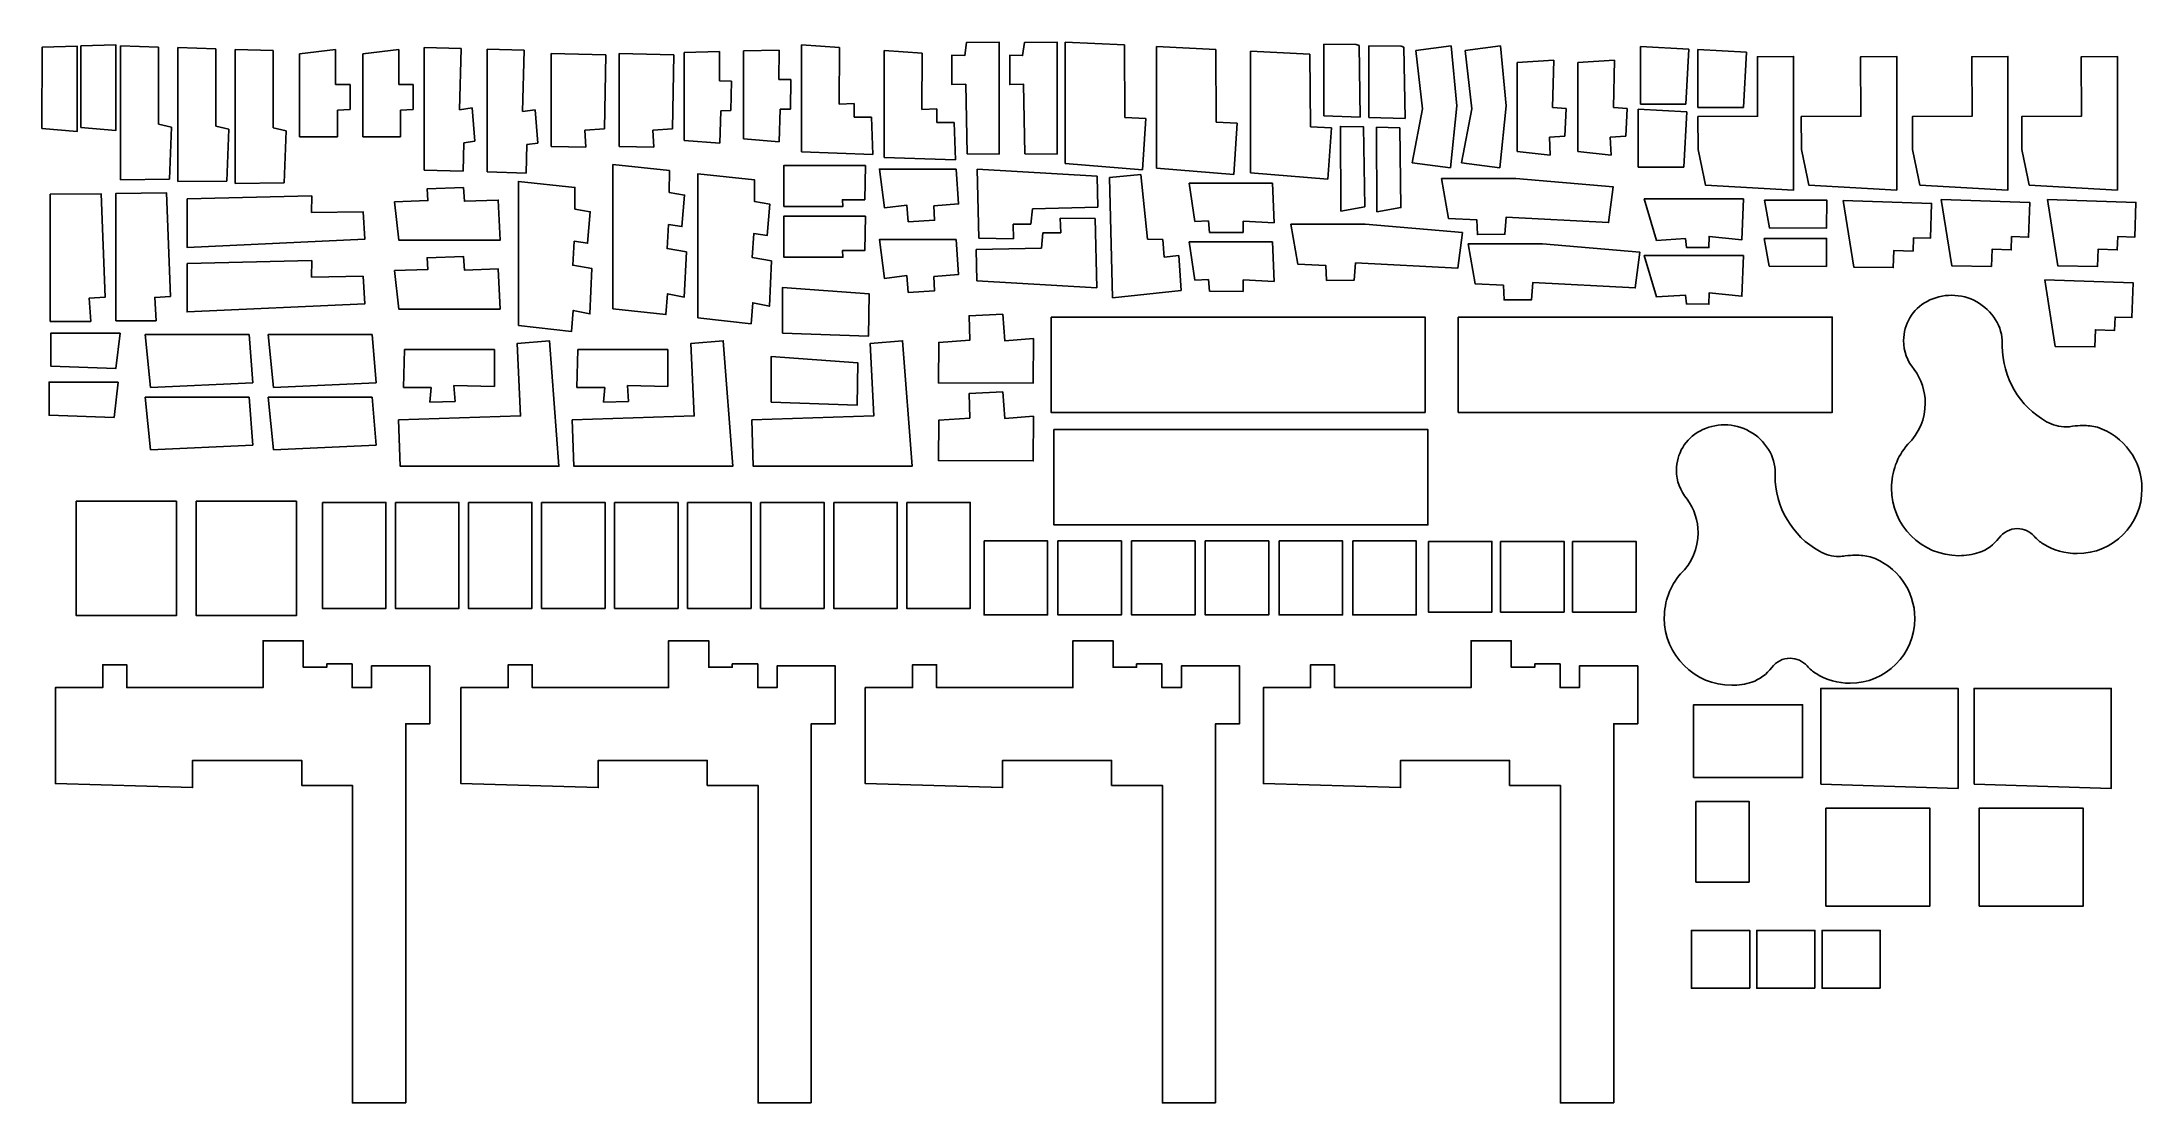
# Model space of a CAD drawing. Extents: x 3 to 598, y 96 to 396.
import ezdxf

# ---------------------------------------------------------------- set-up
doc = ezdxf.new("R2010")
doc.units = 0
doc.layers.add('Layer_1', color=7, linetype='CONTINUOUS')

msp = doc.modelspace()

# ---------------------------------------------------------------- linework, layer by layer
at = {"layer": 'Layer_1', "color": 1}
for points in [[(2.566588, 371.645198), (2.584198, 394.717563), (12.510123, 395.018064), (12.510123, 370.818797), (2.566588, 371.645198)], [(13.561525, 371.978099), (13.579225, 395.050434), (23.50504, 395.350934), (23.50504, 371.151697), (13.561525, 371.978099)], [(24.802842, 395.102274), (24.802842, 357.147476)], [(35.631058, 394.762603), (24.802842, 395.102274)], [(35.598158, 372.888), (35.631058, 394.762603)], [(41.049767, 394.592623), (41.049767, 356.637775)], [(51.878083, 394.252953), (41.049767, 394.592623)], [(51.845183, 372.378399), (51.878083, 394.252953)], [(57.296692, 394.082972), (57.296692, 356.128174)], [(68.125008, 393.743302), (57.296692, 394.082972)], [(68.092108, 371.868798), (68.125008, 393.743302)], [(85.800835, 394.070122), (75.582119, 392.80713)], [(85.800835, 384.155017), (85.800835, 394.070122)], [(103.688362, 394.070122), (93.469247, 392.80713)], [(103.688362, 384.155017), (103.688362, 394.070122)], [(121.385389, 394.322263), (110.901373, 394.609913)], [(110.901373, 394.609913), (110.901373, 359.85148)], [(120.908389, 376.956106), (121.385389, 394.322263)], [(139.227417, 393.832672), (128.744401, 394.120322)], [(128.744401, 394.120322), (128.744401, 359.361879)], [(138.751416, 376.466505), (139.227417, 393.832672)], [(146.843428, 392.942921), (146.843428, 366.56619)], [(162.410452, 392.56008), (146.843428, 392.942921)], [(166.132458, 392.942921), (166.132458, 366.56619)], [(181.699482, 392.56008), (166.132458, 392.942921)], [(194.633501, 393.489981), (184.536486, 393.253561)], [(184.536486, 393.253561), (184.536486, 368.313493)], [(194.551501, 385.185319), (194.633501, 393.489981)], [(211.484527, 393.884572), (201.388512, 393.648152)], [(201.388512, 393.648152), (201.388512, 368.708094)], [(211.403527, 385.579919), (211.484527, 393.884572)], [(217.856537, 395.334204), (217.868537, 365.014588)], [(228.593553, 394.620583), (217.856537, 395.334204)], [(228.545553, 378.569409), (228.593553, 394.620583)], [(241.278573, 393.777462), (241.290573, 363.457886)], [(252.014589, 393.063841), (241.278573, 393.777462)], [(251.966589, 377.012606), (252.014589, 393.063841)], [(273.900622, 364.395387), (264.759608, 364.509787), (264.380608, 384.211217), (260.460602, 384.128117), (260.476602, 392.45667), (264.092607, 392.3208), (264.594608, 396.022125), (273.900622, 396.134716), (273.900622, 364.395387)], [(290.325648, 364.395387), (281.185634, 364.509787), (280.806633, 384.211217), (276.885627, 384.128117), (276.902627, 392.45667), (280.518633, 392.3208), (281.019633, 396.022125), (290.325648, 396.134716), (290.325648, 364.395387)], [(292.579651, 396.178236), (292.579651, 361.733583)], [(309.370677, 395.337604), (292.579651, 396.178236)], [(309.501677, 374.805403), (309.370677, 395.337604)], [(318.44269, 394.883404), (318.44269, 360.438681)], [(335.233716, 394.042772), (318.44269, 394.883404)], [(335.364716, 373.510601), (335.233716, 394.042772)], [(345.144731, 393.546602), (345.144731, 359.101879)], [(361.934757, 392.70596), (345.144731, 393.546602)], [(365.934763, 395.562955), (365.934763, 375.272804)], [(375.096777, 395.487965), (365.934763, 395.562955)], [(375.884778, 395.200374), (375.096777, 395.487965)], [(376.220779, 374.912703), (375.884778, 395.200374)], [(378.638782, 395.118154), (378.638782, 374.828003)], [(387.800796, 395.043154), (378.638782, 395.118154)], [(388.588798, 394.755573), (387.800796, 395.043154)], [(388.924798, 374.467902), (388.588798, 394.755573)], [(402.005818, 395.130614), (391.922803, 393.777452)], [(391.922803, 393.777452), (393.882806, 377.290307)], [(403.621821, 378.105108), (402.005818, 395.130614)], [(415.99184, 395.130614), (405.908824, 393.777452)], [(405.908824, 393.777452), (407.868827, 377.290307)], [(417.607842, 378.105108), (415.99184, 395.130614)], [(455.6159, 394.947224), (455.6159, 378.566909)], [(469.383921, 394.181783), (455.6159, 394.947224)], [(468.51492, 378.566909), (469.383921, 394.181783)], [(471.908925, 394.041352), (471.908925, 377.661007)], [(485.676946, 393.275911), (471.908925, 394.041352)], [(484.808945, 377.661007), (485.676946, 393.275911)], [(75.582119, 392.80713), (75.582119, 369.281694)], [(93.469247, 392.80713), (93.469247, 369.281694)], [(161.964451, 371.536898), (162.410452, 392.56008)], [(181.253481, 371.536898), (181.699482, 392.56008)], [(362.065757, 372.173799), (361.934757, 392.70596)], [(431.055863, 391.061858), (420.662847, 390.360527)], [(420.662847, 390.360527), (420.662847, 365.191888)], [(430.705862, 377.591707), (431.055863, 391.061858)], [(448.311889, 391.061858), (437.917873, 390.360527)], [(437.917873, 390.360527), (437.917873, 365.191888)], [(447.960888, 377.591707), (448.311889, 391.061858)], [(473.667928, 357.473076), (471.982925, 365.692989), (471.937925, 375.043703), (488.848951, 375.125603), (488.767951, 392.023899), (499.013966, 392.073529), (499.013966, 354.235171), (474.046928, 355.623874), (473.667928, 357.473076)], [(502.940972, 357.473076), (501.25497, 365.692989), (501.20997, 375.043703), (518.121996, 375.125603), (518.039995, 392.023899), (528.287011, 392.073529), (528.287011, 354.235171), (503.319973, 355.623874), (502.940972, 357.473076)], [(534.45002, 357.473076), (532.764018, 365.692989), (532.719018, 375.043703), (549.631044, 375.125603), (549.549044, 392.023899), (559.796059, 392.073529), (559.796059, 354.235171), (534.829021, 355.623874), (534.45002, 357.473076)], [(565.459068, 357.473076), (563.774065, 365.692989), (563.728065, 375.043703), (580.640091, 375.125603), (580.558091, 392.023899), (590.805107, 392.073529), (590.805107, 354.235171), (565.838068, 355.623874), (565.459068, 357.473076)], [(89.868541, 384.155017), (85.800835, 384.155017)], [(89.868541, 377.036406), (89.868541, 384.155017)], [(107.755369, 384.155017), (103.688362, 384.155017)], [(107.755369, 377.036406), (107.755369, 384.155017)], [(198.006506, 385.123319), (194.551501, 385.185319)], [(197.828506, 376.755206), (198.006506, 385.123319)], [(214.858532, 385.517919), (211.403527, 385.579919)], [(214.679532, 377.149707), (214.858532, 385.517919)], [(86.309236, 376.909306), (89.868541, 377.036406)], [(86.309236, 369.281694), (86.309236, 376.909306)], [(104.196363, 376.909306), (107.755369, 377.036406)], [(104.196363, 369.281694), (104.196363, 376.909306)], [(124.526394, 377.492707), (120.908389, 376.956106)], [(125.220395, 368.042193), (124.526394, 377.492707)], [(142.368421, 377.003106), (138.751416, 376.466505)], [(143.063423, 367.552592), (142.368421, 377.003106)], [(194.695501, 367.481492), (194.974502, 376.723106)], [(194.974502, 376.723106), (197.828506, 376.755206)], [(211.546527, 367.876092), (211.825528, 377.117706)], [(211.825528, 377.117706), (214.679532, 377.149707)], [(232.73356, 378.789409), (228.545553, 378.569409)], [(232.76856, 374.927703), (232.73356, 378.789409)], [(256.154595, 377.232707), (251.966589, 377.012606)], [(256.189595, 373.371001), (256.154595, 377.232707)], [(365.934763, 375.272804), (376.220779, 374.912703)], [(393.882806, 377.290307), (390.934801, 361.975483)], [(401.746818, 360.508481), (403.621821, 378.105108)], [(407.868827, 377.290307), (404.919823, 361.975483)], [(415.732839, 360.508481), (417.607842, 378.105108)], [(434.567868, 377.308307), (430.705862, 377.591707)], [(434.226867, 369.479595), (434.567868, 377.308307)], [(451.822894, 377.308307), (447.960888, 377.591707)], [(451.481894, 369.479595), (451.822894, 377.308307)], [(455.011899, 377.143606), (455.011899, 360.763281)], [(468.77892, 376.378205), (455.011899, 377.143606)], [(455.6159, 378.566909), (468.51492, 378.566909)], [(467.910919, 360.763281), (468.77892, 376.378205)], [(471.908925, 377.661007), (484.808945, 377.661007)], [(39.262464, 372.012399), (35.598158, 372.888)], [(38.693563, 357.301876), (39.262464, 372.012399)], [(55.509489, 371.502798), (51.845183, 372.378399)], [(54.940588, 356.792175), (55.509489, 371.502798)], [(71.756414, 370.993097), (68.092108, 371.868798)], [(71.187513, 356.282575), (71.756414, 370.993097)], [(75.582119, 369.281694), (86.309236, 369.281694)], [(93.469247, 369.281694), (104.196363, 369.281694)], [(156.455443, 371.229197), (161.964451, 371.536898)], [(156.726443, 366.38159), (156.455443, 371.229197)], [(175.744472, 371.229197), (181.253481, 371.536898)], [(176.015473, 366.38159), (175.744472, 371.229197)], [(237.653567, 374.913103), (232.76856, 374.927703)], [(238.040568, 364.350587), (237.653567, 374.913103)], [(261.074603, 373.356301), (256.189595, 373.371001)], [(261.461603, 362.793885), (261.074603, 373.356301)], [(315.463686, 374.487202), (309.501677, 374.805403)], [(314.492684, 359.96958), (315.463686, 374.487202)], [(341.325725, 373.1923), (335.364716, 373.510601)], [(340.355724, 358.674778), (341.325725, 373.1923)], [(368.027766, 371.855498), (362.065757, 372.173799)], [(367.056765, 357.337976), (368.027766, 371.855498)], [(370.66877, 348.276762), (370.61177, 372.260699), (377.17178, 372.101499), (377.494781, 349.494864), (370.66877, 348.276762)], [(378.638782, 374.828003), (388.924798, 374.467902)], [(380.888786, 348.028662), (380.832786, 372.012699), (387.391796, 371.853398), (387.715796, 349.246764), (380.888786, 348.028662)], [(429.822861, 369.189294), (434.226867, 369.479595)], [(430.075861, 364.113787), (429.822861, 369.189294)], [(447.077887, 369.189294), (451.481894, 369.479595)], [(447.330887, 364.113787), (447.077887, 369.189294)], [(121.91439, 359.54928), (122.135391, 367.596992)], [(122.135391, 367.596992), (125.220395, 368.042193)], [(139.757417, 359.059679), (139.978418, 367.107391)], [(139.978418, 367.107391), (143.063423, 367.552592)], [(146.843428, 366.56619), (156.726443, 366.38159)], [(166.132458, 366.56619), (176.015473, 366.38159)], [(184.536486, 368.313493), (194.695501, 367.481492)], [(201.388512, 368.708094), (211.546527, 367.876092)], [(217.868537, 365.014588), (238.040568, 364.350587)], [(241.290573, 363.457886), (261.461603, 362.793885)], [(420.662847, 365.191888), (430.075861, 364.113787)], [(437.917873, 365.191888), (447.330887, 364.113787)], [(24.802842, 357.147476), (38.693563, 357.301876)], [(110.901373, 359.85148), (121.91439, 359.54928)], [(128.744401, 359.361879), (139.757417, 359.059679)], [(164.372455, 320.59602), (164.372455, 361.447683), (180.38048, 359.73828), (180.36948, 353.58047), (184.715486, 352.825069), (183.957485, 343.897256), (180.188479, 344.460457), (179.749479, 337.662346), (185.199487, 336.714945), (184.620486, 323.891025), (179.896479, 324.864027), (179.412478, 318.926818), (164.372455, 320.59602)], [(188.487492, 318.020816), (188.487492, 358.872579), (204.496516, 357.163076), (204.485516, 351.005367), (208.831523, 350.249865), (208.073522, 341.322052), (204.304516, 341.885253), (203.865515, 335.087142), (209.315524, 334.139741), (208.736523, 321.315921), (204.012516, 322.288823), (203.527515, 316.351714), (188.487492, 318.020816)], [(235.988565, 361.225382), (235.762564, 351.466567), (229.440555, 351.480367), (229.592555, 349.591564), (212.842529, 349.591564), (212.842529, 361.225382), (235.988565, 361.225382)], [(261.708604, 360.183381), (262.369605, 350.319166), (255.352594, 349.720065), (255.552594, 345.691258), (248.110583, 345.238158), (247.679582, 349.979665), (241.384573, 349.151764), (239.934571, 360.183381), (261.708604, 360.183381)], [(267.606613, 360.142281), (268.076614, 340.552051)], [(301.611665, 358.193478), (267.606613, 360.142281)], [(292.579651, 361.733583), (314.492684, 359.96958)], [(301.788665, 349.338464), (301.611665, 358.193478)], [(313.985684, 358.681978), (305.17367, 357.786877)], [(305.17367, 357.786877), (305.991671, 323.735625)], [(315.892687, 340.27035), (313.985684, 358.681978)], [(318.44269, 360.438681), (340.355724, 358.674778)], [(345.144731, 359.101879), (367.056765, 357.337976)], [(390.934801, 361.975483), (401.746818, 360.508481)], [(399.261814, 357.507276), (420.349846, 357.507276), (447.883888, 355.165573), (446.579886, 345.030957), (417.616842, 346.57376), (417.221841, 341.693752), (409.400829, 341.620152), (409.211829, 345.803159), (401.208817, 346.209359), (399.261814, 357.507276)], [(404.919823, 361.975483), (415.732839, 360.508481)], [(455.011899, 360.763281), (467.910919, 360.763281)], [(4.918921, 316.995515), (4.918921, 353.02977), (19.320333, 353.19057), (20.429435, 323.878025), (15.964128, 323.607925), (16.364129, 316.995515), (4.918921, 316.995515)], [(23.45904, 317.202615), (23.45904, 353.23677), (37.860462, 353.39767), (38.969664, 324.085025), (34.504357, 323.815025), (34.904257, 317.202615), (23.45904, 317.202615)], [(41.049767, 356.637775), (54.940588, 356.792175)], [(43.698871, 351.724368), (79.002325, 352.561669), (78.957225, 347.884462), (93.573247, 348.105562), (94.083448, 340.31535), (43.698871, 338.000747), (43.698871, 351.724368)], [(57.296692, 356.128174), (71.187513, 356.282575)], [(102.505361, 350.920866), (111.967375, 351.266967), (111.696375, 354.555172), (122.02639, 354.933073), (122.318391, 351.046067), (131.900405, 351.396667), (132.406406, 340.02095), (103.716362, 340.02095), (102.505361, 350.920866)], [(137.614414, 315.844613), (137.614414, 356.696375), (153.623439, 354.986873), (153.612439, 348.829063), (157.957445, 348.073662), (157.199444, 339.145848), (153.431438, 339.709049), (152.991438, 332.910939), (158.441446, 331.963537), (157.862445, 319.139618), (153.139438, 320.112619), (152.654437, 314.17541), (137.614414, 315.844613)], [(327.682705, 356.214375), (329.285707, 345.339458)], [(351.294741, 356.214375), (327.682705, 356.214375)], [(351.813741, 344.986057), (351.294741, 356.214375)], [(484.810945, 351.711468), (484.377944, 340.13775), (475.08393, 341.094851), (475.05093, 337.909447), (468.68092, 337.974347), (468.36592, 340.47695), (460.195907, 339.96945), (456.724902, 351.711468), (484.810945, 351.711468)], [(490.793954, 351.382867), (508.430981, 351.382867), (508.392981, 343.443155), (492.173956, 343.521255), (490.793954, 351.382867)], [(513.079988, 351.280967), (538.156026, 350.433466), (537.823026, 340.564951), (533.028018, 340.727051), (532.901018, 336.960145), (527.46801, 337.143745), (527.30301, 332.280638), (516.076992, 332.425138), (513.079988, 351.280967)], [(540.89703, 351.580467), (565.973069, 350.732966), (565.639068, 340.864551), (560.845061, 341.026551), (560.717061, 337.259646), (555.284052, 337.443246), (555.119052, 332.580238), (543.893035, 332.724639), (540.89703, 351.580467)], [(570.976076, 351.580467), (596.052115, 350.732966), (595.718114, 340.864551), (590.924107, 341.026551), (590.796107, 337.259646), (585.363098, 337.443246), (585.198098, 332.580238), (573.972081, 332.724639), (570.976076, 351.580467)], [(235.988565, 346.84616), (235.762564, 337.087345), (229.440555, 337.101145), (229.592555, 335.212342), (212.842529, 335.212342), (212.842529, 346.84616), (235.988565, 346.84616)], [(282.850636, 344.606257), (283.282637, 348.931763)], [(283.282637, 348.931763), (301.788665, 349.338464)], [(291.174649, 346.265959), (291.301649, 342.124753)], [(301.050664, 346.147459), (291.174649, 346.265959)], [(301.521665, 326.557229), (301.050664, 346.147459)], [(329.285707, 345.339458), (333.172713, 345.528058)], [(333.172713, 345.528058), (333.450713, 342.221353)], [(342.983728, 345.434658), (351.813741, 344.986057)], [(342.992728, 342.175853), (342.983728, 345.434658)], [(261.708604, 340.17745), (262.369605, 330.313235), (255.352594, 329.714134), (255.552594, 325.685328), (248.110583, 325.232227), (247.679582, 329.973734), (241.384573, 329.145933), (239.934571, 340.17745), (261.708604, 340.17745)], [(268.076614, 340.552051), (277.953629, 340.43355)], [(277.826628, 344.574757), (282.850636, 344.606257)], [(277.953629, 340.43355), (277.826628, 344.574757)], [(286.276641, 342.093253), (285.844641, 337.767746)], [(291.301649, 342.124753), (286.276641, 342.093253)], [(320.239693, 340.19125), (315.892687, 340.27035)], [(320.678694, 335.185542), (320.239693, 340.19125)], [(327.682705, 339.542749), (329.285707, 328.667832)], [(351.294741, 339.542749), (327.682705, 339.542749)], [(333.450713, 342.221353), (342.992728, 342.175853)], [(351.813741, 328.314432), (351.294741, 339.542749)], [(356.540749, 344.533657), (377.628781, 344.533657), (405.162823, 342.191953), (403.858821, 332.057438), (374.895777, 333.60014), (374.500776, 328.720133), (366.679764, 328.646532), (366.491764, 332.829539), (358.487752, 333.235739), (356.540749, 344.533657)], [(490.741954, 340.531451), (508.378981, 340.531451), (508.340981, 332.591738), (492.121956, 332.669739), (490.741954, 340.531451)], [(43.698871, 333.41904), (79.002325, 334.256341), (78.957225, 329.579034), (93.573247, 329.800134), (94.083448, 322.010022), (43.698871, 319.695319), (43.698871, 333.41904)], [(102.505361, 331.415137), (111.967375, 331.761237), (111.696375, 335.049442), (122.02639, 335.427343), (122.318391, 331.540337), (131.900405, 331.890937), (132.406406, 320.51522), (103.716362, 320.51522), (102.505361, 331.415137)], [(285.844641, 337.767746), (267.339612, 337.361046)], [(267.339612, 337.361046), (267.516613, 328.506032)], [(324.7957, 335.648543), (320.678694, 335.185542)], [(325.479701, 325.795228), (324.7957, 335.648543)], [(406.818826, 338.974448), (427.906858, 338.974448), (455.4409, 336.632845), (454.136898, 326.498229), (425.173854, 328.040931), (424.778853, 323.160924), (416.957841, 323.087324), (416.769841, 327.27033), (408.765828, 327.676631), (406.818826, 338.974448)], [(484.810945, 335.697543), (484.377944, 324.123825), (475.08393, 325.080927), (475.05093, 321.895522), (468.68092, 321.960422), (468.36592, 324.463026), (460.195907, 323.955525), (456.724902, 335.697543), (484.810945, 335.697543)], [(267.516613, 328.506032), (301.521665, 326.557229)], [(329.285707, 328.667832), (333.172713, 328.856433)], [(333.172713, 328.856433), (333.450713, 325.549828)], [(342.983728, 328.763133), (351.813741, 328.314432)], [(342.992728, 325.504228), (342.983728, 328.763133)], [(570.206075, 328.800433), (595.282113, 327.952931), (594.948113, 318.084516), (590.154106, 318.246617), (590.026105, 314.479611), (584.593097, 314.663311), (584.429097, 309.800204), (573.20208, 309.944604), (570.206075, 328.800433)], [(212.469529, 313.652609), (212.469529, 326.638429), (236.976566, 324.862227), (236.832566, 312.872508), (212.469529, 313.652609)], [(305.991671, 323.735625), (325.479701, 325.795228)], [(333.450713, 325.549828), (342.992728, 325.504228)], [(283.571637, 312.203407), (283.530637, 299.525488), (256.666596, 299.596488), (256.726596, 311.044806), (265.51461, 311.677806), (265.329609, 318.609417), (274.893624, 319.051818), (275.507625, 311.493106), (283.571637, 312.203407)], [(288.591645, 318.215516), (288.591645, 291.215475), (394.591807, 291.215475), (394.591807, 318.215516), (288.591645, 318.215516)], [(403.989821, 318.215516), (403.989821, 291.215475), (509.989983, 291.215475), (509.989983, 318.215516), (403.989821, 318.215516)], [(24.695842, 313.70521), (23.51464, 303.709094), (5.089852, 304.295595), (5.089852, 313.70521), (24.695842, 313.70521)], [(61.252598, 313.302109), (31.809553, 313.302109)], [(31.809553, 313.302109), (33.311055, 298.311486)], [(62.368499, 299.620488), (61.252598, 313.302109)], [(96.158751, 313.302109), (66.715606, 313.302109)], [(66.715606, 313.302109), (68.217208, 298.311486)], [(97.274653, 299.620488), (96.158751, 313.302109)], [(103.643362, 289.140472), (138.215415, 290.242474), (137.215414, 310.719205), (146.403428, 311.537406), (149.100432, 275.965452), (104.088363, 275.965452), (103.643362, 289.140472)], [(152.880438, 289.140472), (187.45249, 290.242474), (186.452489, 310.719205), (195.640503, 311.537406), (198.337507, 275.965452), (153.325438, 275.965452), (152.880438, 289.140472)], [(203.729515, 289.140472), (238.301568, 290.242474), (237.300567, 310.719205), (246.488581, 311.537406), (249.186585, 275.965452), (204.173516, 275.965452), (203.729515, 289.140472)], [(105.274365, 309.011702), (105.001364, 298.248486)], [(130.819404, 309.011702), (105.274365, 309.011702)], [(130.819404, 298.530486), (130.819404, 309.011702)], [(154.45544, 309.011702), (154.18244, 298.248486)], [(180.000479, 309.011702), (154.45544, 309.011702)], [(180.000479, 298.530486), (180.000479, 309.011702)], [(209.279524, 294.08448), (209.279524, 307.070199), (233.786561, 305.293997), (233.642561, 293.304478), (209.279524, 294.08448)], [(24.199741, 299.815488), (23.018639, 289.819473), (4.593831, 290.406474), (4.593831, 299.815488), (24.199741, 299.815488)], [(33.311055, 298.311486), (62.368499, 299.620488)], [(68.217208, 298.311486), (97.274653, 299.620488)], [(105.001364, 298.248486), (112.918376, 298.277486)], [(112.918376, 298.277486), (112.511376, 294.14748)], [(119.298386, 298.845487), (130.819404, 298.530486)], [(119.649387, 294.35748), (119.298386, 298.845487)], [(154.18244, 298.248486), (162.099452, 298.277486)], [(162.099452, 298.277486), (161.692451, 294.14748)], [(168.479461, 298.845487), (180.000479, 298.530486)], [(168.830462, 294.35748), (168.479461, 298.845487)], [(61.252598, 295.588482), (31.809553, 295.588482)], [(31.809553, 295.588482), (33.311055, 280.598459)], [(62.368499, 281.907461), (61.252598, 295.588482)], [(96.158751, 295.588482), (66.715606, 295.588482)], [(66.715606, 295.588482), (68.217208, 280.598459)], [(97.274653, 281.907461), (96.158751, 295.588482)], [(112.511376, 294.14748), (119.649387, 294.35748)], [(161.692451, 294.14748), (168.830462, 294.35748)], [(283.571637, 290.164474), (283.530637, 277.487454), (256.666596, 277.557454), (256.726596, 289.006472), (265.51461, 289.639473), (265.329609, 296.570483), (274.893624, 297.013484), (275.507625, 289.454473), (283.571637, 290.164474)], [(289.389646, 286.344468), (289.389646, 259.344427), (395.389808, 259.344427), (395.389808, 286.344468), (289.389646, 286.344468)], [(33.311055, 280.598459), (62.368499, 281.907461)], [(68.217208, 280.598459), (97.274653, 281.907461)], [(12.274123, 266.064437), (40.674166, 266.064437), (40.674166, 233.664387), (12.274123, 233.664387), (12.274123, 266.064437)], [(46.291775, 266.064437), (74.691818, 266.064437), (74.691818, 233.664387), (46.291775, 233.664387), (46.291775, 266.064437)], [(82.026629, 265.709436), (100.026657, 265.709436), (100.026657, 235.70939), (82.026629, 235.70939), (82.026629, 265.709436)], [(102.732361, 265.709436), (120.732388, 265.709436), (120.732388, 235.70939), (102.732361, 235.70939), (102.732361, 265.709436)], [(123.438393, 265.709436), (141.43842, 265.709436), (141.43842, 235.70939), (123.438393, 235.70939), (123.438393, 265.709436)], [(144.145424, 265.709436), (162.145452, 265.709436), (162.145452, 235.70939), (144.145424, 235.70939), (144.145424, 265.709436)], [(164.851456, 265.709436), (182.851483, 265.709436), (182.851483, 235.70939), (164.851456, 235.70939), (164.851456, 265.709436)], [(185.557487, 265.709436), (203.557515, 265.709436), (203.557515, 235.70939), (185.557487, 235.70939), (185.557487, 265.709436)], [(206.263519, 265.709436), (224.263547, 265.709436), (224.263547, 235.70939), (206.263519, 235.70939), (206.263519, 265.709436)], [(226.969551, 265.709436), (244.969578, 265.709436), (244.969578, 235.70939), (226.969551, 235.70939), (226.969551, 265.709436)], [(247.675582, 265.709436), (265.67561, 265.709436), (265.67561, 235.70939), (247.675582, 235.70939), (247.675582, 265.709436)], [(269.608616, 254.83342), (287.608643, 254.83342), (287.608643, 233.833388), (269.608616, 233.833388), (269.608616, 254.83342)], [(290.503648, 254.83342), (308.503675, 254.83342), (308.503675, 233.833388), (290.503648, 233.833388), (290.503648, 254.83342)], [(311.39868, 254.83342), (329.398707, 254.83342), (329.398707, 233.833388), (311.39868, 233.833388), (311.39868, 254.83342)], [(332.294712, 254.83342), (350.294739, 254.83342), (350.294739, 233.833388), (332.294712, 233.833388), (332.294712, 254.83342)], [(353.189744, 254.83342), (371.189771, 254.83342), (371.189771, 233.833388), (353.189744, 233.833388), (353.189744, 254.83342)], [(374.084775, 254.83342), (392.084803, 254.83342), (392.084803, 233.833388), (374.084775, 233.833388), (374.084775, 254.83342)], [(395.542808, 254.666419), (413.542836, 254.666419), (413.542836, 234.666389), (395.542808, 234.666389), (395.542808, 254.666419)], [(415.965839, 254.666419), (433.965867, 254.666419), (433.965867, 234.666389), (415.965839, 234.666389), (415.965839, 254.666419)], [(436.388871, 254.666419), (454.388898, 254.666419), (454.388898, 234.666389), (436.388871, 234.666389), (436.388871, 254.666419)], [(105.669365, 95.552176), (90.569642, 95.552176), (90.569642, 185.536314), (76.16962, 185.536314), (76.16962, 192.636325), (45.268973, 192.636325), (45.268973, 184.898313), (6.369644, 186.061315), (6.369644, 213.236356), (19.768934, 213.236356), (19.768934, 219.736366), (26.569045, 219.736366), (26.569045, 213.236356), (65.222304, 213.236356), (65.222304, 226.536376), (76.622321, 226.536376), (76.622321, 219.036365), (83.269731, 219.036365), (83.269731, 219.964366), (90.469742, 219.964366), (90.469742, 213.236356), (95.969251, 213.236356), (95.969151, 219.386365), (112.469376, 219.386365), (112.468376, 202.98634), (105.669365, 202.98634), (105.669365, 185.536314), (105.669365, 95.552176)], [(220.618541, 95.552176), (205.518518, 95.552176), (205.518518, 185.536314), (191.118496, 185.536314), (191.118496, 192.636325), (160.218449, 192.636325), (160.218449, 184.898313), (121.318389, 186.061315), (121.318389, 213.236356), (134.71841, 213.236356), (134.71841, 219.736366), (141.51842, 219.736366), (141.51842, 213.236356), (180.171479, 213.236356), (180.171479, 226.536376), (191.571497, 226.536376), (191.571497, 219.036365), (198.218507, 219.036365), (198.218507, 219.964366), (205.418518, 219.964366), (205.418518, 213.236356), (210.918526, 213.236356), (210.918526, 219.386365), (227.418551, 219.386365), (227.417551, 202.98634), (220.618541, 202.98634), (220.618541, 185.536314), (220.618541, 95.552176)], [(335.219716, 95.552176), (320.119693, 95.552176), (320.119693, 185.536314), (305.719671, 185.536314), (305.719671, 192.636325), (274.819624, 192.636325), (274.819624, 184.898313), (235.919564, 186.061315), (235.919564, 213.236356), (249.319585, 213.236356), (249.319585, 219.736366), (256.119595, 219.736366), (256.119595, 213.236356), (294.772654, 213.236356), (294.772654, 226.536376), (306.172672, 226.536376), (306.172672, 219.036365), (312.819682, 219.036365), (312.819682, 219.964366), (320.019693, 219.964366), (320.019693, 213.236356), (325.519701, 213.236356), (325.519701, 219.386365), (342.019727, 219.386365), (342.018727, 202.98634), (335.219716, 202.98634), (335.219716, 185.536314), (335.219716, 95.552176)], [(448.051888, 95.552176), (432.951865, 95.552176), (432.951865, 185.536314), (418.551843, 185.536314), (418.551843, 192.636325), (387.651796, 192.636325), (387.651796, 184.898313), (348.751737, 186.061315), (348.751737, 213.236356), (362.151757, 213.236356), (362.151757, 219.736366), (368.951768, 219.736366), (368.951768, 213.236356), (407.604827, 213.236356), (407.604827, 226.536376), (419.004844, 226.536376), (419.004844, 219.036365), (425.651854, 219.036365), (425.651854, 219.964366), (432.851865, 219.964366), (432.851865, 213.236356), (438.351874, 213.236356), (438.351874, 219.386365), (454.851899, 219.386365), (454.849899, 202.98634), (448.051888, 202.98634), (448.051888, 185.536314), (448.051888, 95.552176)], [(470.690923, 187.772317), (501.59197, 187.772317), (501.59197, 208.372349), (470.690923, 208.372349), (470.690923, 187.772317)], [(506.748978, 185.867314), (545.645038, 184.704312), (545.648038, 213.042356), (506.748978, 213.042356), (506.748978, 185.867314)], [(550.192045, 185.867314), (589.089104, 184.704312), (589.092104, 213.042356), (550.192045, 213.042356), (550.192045, 185.867314)], [(486.458947, 158.125272), (486.458947, 180.974307), (471.358924, 180.974307), (471.358924, 158.125272), (486.458947, 158.125272)], [(508.17998, 151.363262), (537.680025, 151.363262), (537.680025, 179.063304), (508.17998, 179.063304), (508.17998, 151.363262)], [(551.623047, 151.363262), (581.123092, 151.363262), (581.123092, 179.063304), (551.623047, 179.063304), (551.623047, 151.363262)], [(486.590947, 128.059226), (470.091922, 128.059226), (470.091922, 144.459251), (486.590947, 144.459251), (486.590947, 128.059226)], [(505.098976, 128.059226), (488.59995, 128.059226), (488.59995, 144.459251), (505.098976, 144.459251), (505.098976, 128.059226)], [(523.606004, 128.059226), (507.107979, 128.059226), (507.107979, 144.459251), (523.606004, 144.459251), (523.606004, 128.059226)]]:
    msp.add_lwpolyline(points, dxfattribs=at)
for points in [[(530.217014, 311.576006), (530.217014, 316.215813), (532.767018, 320.48022), (536.854024, 322.675923)], [(536.854024, 322.675923), (538.993027, 323.824725), (541.383031, 324.425926), (543.810035, 324.425926)], [(543.810035, 324.425926), (548.904043, 324.425926), (553.63405, 321.789522), (556.312054, 317.457815)], [(556.312054, 317.457815), (557.544056, 315.466712), (558.196057, 313.171909), (558.196057, 310.830805)], [(533.223019, 303.407794), (531.283016, 305.686997), (530.217014, 308.582602), (530.217014, 311.576006)], [(558.187057, 310.033304), (558.187057, 310.209004), (558.189057, 310.384705), (558.193057, 310.560405)], [(570.753076, 288.596471), (562.993064, 292.941478), (558.187057, 301.14029), (558.187057, 310.033304)], [(558.196057, 310.830805), (558.196057, 310.740705), (558.195057, 310.650505), (558.193057, 310.560405)], [(533.223019, 303.407794), (535.261022, 300.63649), (536.360023, 297.287484), (536.360023, 293.847479)], [(536.360023, 293.847479), (536.360023, 289.449473), (534.565021, 285.242466), (531.390016, 282.198461)], [(465.829916, 274.84545), (465.829916, 279.485457), (468.37992, 283.749464), (472.467926, 285.945467)], [(472.467926, 285.945467), (474.605929, 287.093469), (476.995933, 287.69547), (479.423936, 287.69547)], [(479.423936, 287.69547), (484.516944, 287.69547), (489.246951, 285.058466), (491.925956, 280.727459)], [(576.322084, 287.143469), (574.372081, 287.143469), (572.454079, 287.64447), (570.753076, 288.596471)], [(578.086087, 287.281469), (577.503086, 287.189469), (576.913085, 287.143469), (576.322084, 287.143469)], [(578.086087, 287.281469), (579.040089, 287.430469), (580.00309, 287.50547), (580.968092, 287.50547)], [(580.968092, 287.50547), (582.370094, 287.50547), (583.768096, 287.347469), (585.134098, 287.033469)], [(585.134098, 287.033469), (592.685109, 284.565465), (597.792117, 277.522454), (597.792117, 269.578442)], [(491.925956, 280.727459), (493.156957, 278.735456), (493.808958, 276.441453), (493.808958, 274.100449)], [(526.773009, 269.743442), (526.773009, 274.313449), (528.411011, 278.732456), (531.390016, 282.198461)], [(468.83692, 266.677438), (466.895917, 268.956441), (465.829916, 271.851446), (465.829916, 274.84545)], [(493.800958, 273.302448), (493.800958, 273.478448), (493.801958, 273.653448), (493.805958, 273.829449)], [(493.808958, 274.100449), (493.808958, 274.009449), (493.807958, 273.919449), (493.805958, 273.829449)], [(506.365978, 251.866415), (498.605966, 256.210422), (493.800958, 264.409434), (493.800958, 273.302448)], [(545.881038, 250.634413), (535.328022, 250.634413), (526.773009, 259.189426), (526.773009, 269.743442)], [(597.792117, 269.578442), (597.792117, 259.436427), (589.570105, 251.215414), (579.428089, 251.215414)], [(468.83692, 266.677438), (470.873923, 263.906433), (471.972925, 260.556428), (471.972925, 257.117423)], [(471.972925, 257.117423), (471.972925, 252.718416), (470.177922, 248.51141), (467.002917, 245.468405)], [(557.263055, 255.660421), (558.471057, 257.318423), (560.39906, 258.299425), (562.450063, 258.299425)], [(562.450063, 258.299425), (564.296066, 258.299425), (566.052069, 257.504424), (567.271071, 256.117422)], [(569.795074, 253.944418), (568.857073, 254.548419), (568.007072, 255.27942), (567.271071, 256.117422)], [(511.934986, 250.412413), (509.984983, 250.412413), (508.06698, 250.913414), (506.365978, 251.866415)], [(513.698989, 250.550413), (513.115988, 250.458413), (512.525987, 250.412413), (511.934986, 250.412413)], [(513.698989, 250.550413), (514.65299, 250.699413), (515.615992, 250.774413), (516.581993, 250.774413)], [(516.581993, 250.774413), (517.983995, 250.774413), (519.380997, 250.616413), (520.747, 250.302413)], [(520.747, 250.302413), (528.298011, 247.834409), (533.405019, 240.791398), (533.405019, 232.848386)], [(551.584047, 251.505415), (549.738044, 250.928414), (547.815041, 250.634413), (545.881038, 250.634413)], [(557.263055, 255.660421), (555.803053, 253.764418), (553.83305, 252.322416), (551.584047, 251.505415)], [(579.428089, 251.215414), (576.027084, 251.215414), (572.692079, 252.160416), (569.795074, 253.944418)], [(462.38591, 233.012386), (462.38591, 237.582393), (464.023913, 242.0024), (467.002917, 245.468405)], [(481.49494, 213.903357), (470.940923, 213.903357), (462.38591, 222.45937), (462.38591, 233.012386)], [(533.405019, 232.848386), (533.405019, 222.706371), (525.184006, 214.484358), (515.041991, 214.484358)], [(492.876957, 218.930365), (494.083959, 220.587367), (496.011962, 221.568369), (498.062965, 221.568369)], [(498.062965, 221.568369), (499.908968, 221.568369), (501.66597, 220.773368), (502.883972, 219.386365)], [(487.196948, 214.774358), (485.350945, 214.197358), (483.427943, 213.903357), (481.49494, 213.903357)], [(492.876957, 218.930365), (491.416955, 217.033362), (489.445952, 215.59236), (487.196948, 214.774358)], [(505.408976, 217.213362), (504.469975, 217.817363), (503.619973, 218.548364), (502.883972, 219.386365)], [(515.041991, 214.484358), (511.639986, 214.484358), (508.304981, 215.429359), (505.408976, 217.213362)]]:
    msp.add_open_spline(points, degree=3, dxfattribs=at)

doc.saveas('drawing.dxf')
